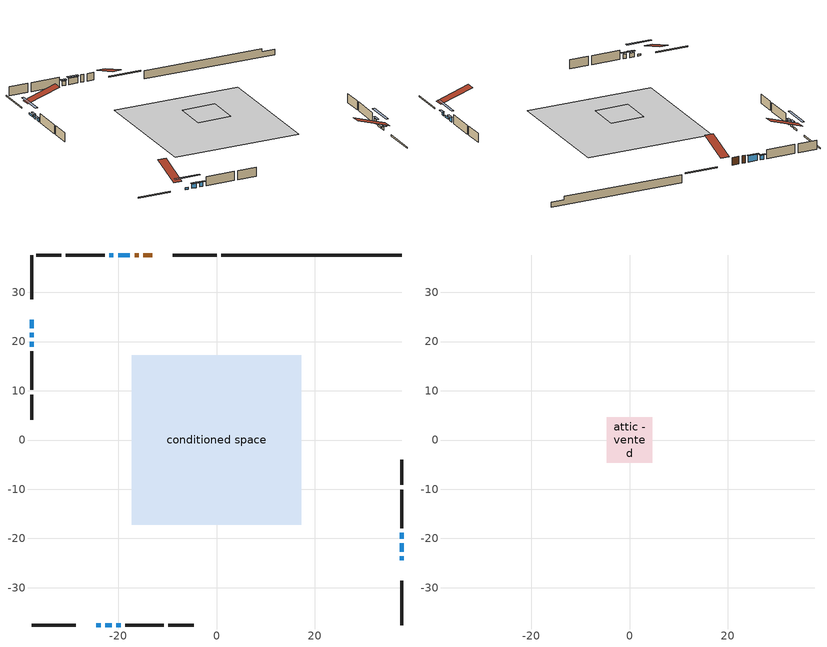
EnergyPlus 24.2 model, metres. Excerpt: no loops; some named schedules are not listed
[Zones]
conditioned space
 floor adiabatic (AdiabaticFloorConstruction): -17.25,-17.25 -17.25,17.25 17.25,17.25 17.25,-17.25 z1.68
 floor foundation (Slab1 construction): -5.67,-3.47 -5.67,3.47 5.67,3.47 5.67,-3.47 z-0.61
 wall outside (RimJoist1 construction): 0.09,37.59 -8.88,37.59 / -37.59,-37.59 -28.63,-37.59 / -37.59,37.59 -37.59,28.63 / 37.59,-37.59 37.59,-28.63 z1.68:1.98
 wall outside (AdiabaticWallConstruction 1): -13.09,37.59 -14.91,37.59 / -15.84,37.59 -16.66,37.59 z1.68:3.71
 wall outside (AdiabaticWallConstruction): 37.59,-24.42 37.59,-23.65 / -37.59,19.94 -37.59,18.95 z1.68:2.54; 37.59,-22.72 37.59,-20.99 / -37.59,24.42 -37.59,22.69 / -24.42,-37.59 -23.55,-37.59 z1.68:2.14; 37.59,-20.07 37.59,-18.85 / -20.93,37.59 -21.82,37.59 / -37.59,21.76 -37.59,20.87 z1.68:2.85; -17.59,37.59 -20,37.59 z1.68:3.33; -22.62,-37.59 -21.3,-37.59 / -20.37,-37.59 -19.46,-37.59 z1.68:2.88
 wall outside (Wall1 construction): -22.75,37.59 -30.6,37.59 / -18.53,-37.59 -10.68,-37.59 / -37.59,18.02 -37.59,10.17 / 37.59,-17.92 37.59,-10.07 z1.68:4.12
 wall outside (Wall2 construction): -31.53,37.59 -36.66,37.59 / -9.75,-37.59 -4.62,-37.59 / -37.59,9.24 -37.59,4.11 / 37.59,-9.14 37.59,-4.01 z1.68:4.12
 wall foundation (FoundationWall1 construction): 1.02,37.59,-0.61 1.02,37.59,1.68 33.93,37.59,1.68 33.93,37.59,0.79 37.59,37.59,0.79 37.59,37.59,-0.61
 window (WindowConstruction): 37.59,-24.41 37.59,-23.65 z1.68:2.54
 window (WindowConstruction 9): 37.59,-22.72 37.59,-21 z1.68:2.14
 window (WindowConstruction 10): -37.59,24.41 -37.59,22.69 z1.68:2.14
 window (WindowConstruction 1): 37.59,-20.07 37.59,-18.85 z1.68:2.85
 window (WindowConstruction 2): -17.59,37.59 -20,37.59 z1.68:3.33
 window (WindowConstruction 3): -20.93,37.59 -21.82,37.59 z1.68:2.85
 window (WindowConstruction 4): -24.41,-37.59 -23.55,-37.59 z1.68:2.14
 window (WindowConstruction 5): -22.62,-37.59 -21.3,-37.59 z1.68:2.87
 window (WindowConstruction 6): -20.37,-37.59 -19.46,-37.59 z1.68:2.87
 window (WindowConstruction 7): -37.59,21.76 -37.59,20.87 z1.68:2.85
 window (WindowConstruction 8): -37.59,19.94 -37.59,18.95 z1.68:2.54
 door (Door): -13.09,37.59 -14.91,37.59 z1.68:3.71
 door (Door 1): -15.84,37.59 -16.66,37.59 z1.68:3.71
 ceiling adiabatic (AdiabaticFloorConstruction): 17.25,-17.25 17.25,17.25 -17.25,17.25 -17.25,-17.25 z1.68
attic - vented
 floor to conditioned space (Floor1 construction Reversed): -4.59,-4.59 -4.59,4.59 4.59,4.59 4.59,-4.59 z4.12
 roof outside (Roof1 construction): -12.16,37.59,4.12 -12.16,28.65,7.1 -9.8,28.65,7.1 -9.8,37.59,4.12; -25.34,-37.59,4.12 -25.34,-28.65,7.1 -27.7,-28.65,7.1 -27.7,-37.59,4.12; -37.59,25.34,4.12 -28.65,25.34,7.1 -28.65,27.7,7.1 -37.59,27.7,4.12; 37.59,-25.34,4.12 28.65,-25.34,7.1 28.65,-27.7,7.1 37.59,-27.7,4.12
shading: 37.59,-23.35 37.59,-24.71 38.2,-24.71 38.2,-23.35 z2.84; 37.59,-17.94 37.59,-25.77 38.2,-25.77 38.2,-17.94 z5.19; -37.59,19.64 -37.59,27.47 -38.2,27.47 -38.2,19.64 z5.19; 37.59,-18.55 37.59,-20.37 38.2,-20.37 38.2,-18.55 z3.15; -20.3,37.59 -17.29,37.59 -17.29,38.2 -20.3,38.2 z3.63; -22.12,37.59 -20.63,37.59 -20.63,38.2 -22.12,38.2 z3.15; -20.5,-37.59 -27.47,-37.59 -27.47,-38.2 -20.5,-38.2 z5.19; -21,-37.59 -22.92,-37.59 -22.92,-38.2 -21,-38.2 z3.17; -19.16,-37.59 -20.67,-37.59 -20.67,-38.2 -19.16,-38.2 z3.17; -37.59,20.57 -37.59,22.06 -38.2,22.06 -38.2,20.57 z3.15; -37.59,18.65 -37.59,20.24 -38.2,20.24 -38.2,18.65 z2.84
[Building]
Building 1: Terrain=Suburbs
[Site:Location]
Vancouver Intl AP_BC: Latitude {deg}=49.19; Longitude {deg}=-123.18; Time Zone {hr}=-8; Elevation {m}=4; Keep Site Location Information=Yes
[Site:GroundTemperature:Shallow]
8.06451, 6.96315, 6.87495, 7.3976, 9.49575, 11.5841, 13.3946, 14.5416, 14.639, 13.7062, 11.9418, 9.91751
[Site:WaterMainsTemperature]
Calculation Method=Schedule; Temperature Schedule=mains temperature schedule
[Material] Roughness=Rough; Thermal Absorptance=0.9
Name | Thickness {m} | Conductivity {W/m-K} | Density {kg/m3} | Specific Heat {J/kg-K} | Solar Absorptance | Visible Absorptance
asphalt or fiberglass shingles | 0.00635 | 0.162714 | 1121.4 | 1465.45 | 0.4 | 0.4
ceiling stud and cavity | 0.1397 | 0.117363 | 65.682 | 1177.47 | 0.7 | 0.7
concrete 4.0 in. | 0.1016 | 1.803125 | 2242.8 | 837.4 | 0.7 | 0.7
concrete 8.0 in. | 0.2032 | 1.803125 | 2242.8 | 837.4 | 0.7 | 0.7
door material | 0.04445 | 0.20624 | 512.64 | 1214.23 | 0.7 | 0.7
door material 1 | 0.04445 | 0.188738 | 512.64 | 1214.23 | 0.7 | 0.7
floor covering | 0.0127 | 0.0433444 | 54.468 | 1339.84 | 0.6 | 0.6
floor rigid ins; wall rigid ins | 0.512978 | 0.029427 | 32.04 | 1214.23 | 0.7 | 0.7
floor stud and cavity | 0.1397 | 1.75129 | 37.0049 | 1207.88 | 0.7 | 0.7
furniture material conditioned space 1 | 0.1524 | 0.115458 | 640.8 | 1214.23 | 0.6 | 0.6
gypsum board | 0.0127 | 0.160291 | 801 | 837.4 | 0.6 | 0.6
osb sheathing 0.5 in. | 0.0127 | 0.115458 | 512.64 | 1214.23 | 0.7 | 0.7
osb sheathing 0.75 in. | 0.01905 | 0.115458 | 512.64 | 1214.23 | 0.7 | 0.7
osb sheathing 2.0 in. | 0.0508 | 0.115458 | 512.64 | 1214.23 | 0.7 | 0.7
rim joist stud and cavity | 0.0508 | 0.0495211 | 125.044 | 1163.47 | 0.6 | 0.6
wall stud and cavity | 0.1397 | 0.116675 | 139.0536 | 1170.24 | 0.7 | 0.7
wall stud and cavity 1 | 0.1397 | 0.10763 | 139.0536 | 1170.24 | 0.7 | 0.7
wall stud and cavity 2 | 0.0889 | 0.380278 | 52.3479 | 1209.89 | 0.7 | 0.7
wall stud and cavity 3 | 0.0889 | 0.391764 | 83.0341 | 1211.67 | 0.7 | 0.7
wood siding | 0.0254 | 0.102417 | 544.68 | 1172.36 | 0.4 | 0.4
wood siding 1; wood siding 2; wood siding 3 | 0.0254 | 0.102417 | 544.68 | 1172.36 | 0.7 | 0.7
[WindowMaterial:SimpleGlazingSystem]
Name | U-Factor {W/m2-K} | Solar Heat Gain Coefficient
WindowMaterial | 5.17606 | 0.63
WindowMaterial 1 | 4.474264 | 0.67
WindowMaterial 2 | 2.921331 | 0.64
WindowMaterial 3 | 5.05285 | 0.6
WindowMaterial 4 | 5.76658 | 0.59
WindowMaterial 5 | 4.38569 | 0.67
WindowMaterial 6 | 4.66391 | 0.66
WindowMaterial 7 | 3.01842 | 0.51
WindowMaterial 8 | 4.64858 | 0.51
[Construction]
AdiabaticFloorConstruction: floor stud and cavity, floor rigid ins, osb sheathing 0.75 in., floor covering
AdiabaticWallConstruction: wood siding 2, wall rigid ins, wall stud and cavity 2, gypsum board
AdiabaticWallConstruction 1: wood siding 3, wall rigid ins, wall stud and cavity 2, gypsum board
Door: door material
Door 1: door material 1
Floor1 construction Reversed: gypsum board, ceiling stud and cavity
FoundationWall1 construction: concrete 8.0 in.
furniture construction conditioned space 1: furniture material conditioned space 1
PartitionWallConstruction: gypsum board, wall stud and cavity 3, gypsum board
RimJoist1 construction: wood siding 1, osb sheathing 2.0 in., rim joist stud and cavity
Roof1 construction: asphalt or fiberglass shingles
Slab1 construction: concrete 4.0 in.
Wall1 construction: wood siding, osb sheathing 0.5 in., wall stud and cavity, gypsum board
Wall2 construction: wood siding, osb sheathing 0.5 in., wall stud and cavity 1, gypsum board
WindowConstruction: WindowMaterial
WindowConstruction 1: WindowMaterial 1
WindowConstruction 10; WindowConstruction 9: WindowMaterial 8
WindowConstruction 2: WindowMaterial 2
WindowConstruction 3; WindowConstruction 7: WindowMaterial 3
WindowConstruction 4: WindowMaterial 4
WindowConstruction 5: WindowMaterial 5
WindowConstruction 6: WindowMaterial 6
WindowConstruction 8: WindowMaterial 7
[Zone] Multiplier=1; Part of Total Floor Area=Yes
Name | Volume {m3}
attic - vented | 40.837
conditioned space | 229.8
[Space]
Name | Zone | Volume {m3}
attic - vented 1 | attic - vented | 40.837
conditioned space 1 | conditioned space | 229.8
[ZoneInfiltration:EffectiveLeakageArea]
infil attic - vented 1: Zone or Space=attic - vented 1; Schedule=Always On Discrete; Effective Air Leakage Area {cm2}=3490.76; Stack Coefficient=0.000207363; Wind Coefficient=9.72939e-06
[ZoneMixing]
whole house fan mix: Zone or Space=attic - vented; Schedule=Always On Continuous; Design Flow Rate Calculation Method=Flow/Zone; Design Flow Rate {m3/s}=0; Source Zone or Space=conditioned space
[SurfaceProperty:ExposedFoundationPerimeter]
Slab1: Exposed Perimeter Calculation Method=TotalExposedPerimeter; Total Exposed Perimeter {m}=36.576
[InternalMass] Zone or ZoneList=conditioned space; Space or SpaceList=conditioned space 1
Name | Construction | Surface Area {m2}
furniture mass conditioned space 1 | furniture construction conditioned space 1 | 507.84
partition wall mass | PartitionWallConstruction | 1269.6
[Lights]
interior lighting: Zone or ZoneList or Space or SpaceList=conditioned space 1; Schedule=interior lighting schedule; Design Level Calculation Method=LightingLevel; Lighting Level {W}=343.2; Return Air Fraction=0; Fraction Radiant=0.6; Fraction Visible=0.2; Fraction Replaceable=1
[People]
occupants: Zone or ZoneList or Space or SpaceList=conditioned space 1; Number of People Schedule=occupants schedule; Number of People Calculation Method=People; Number of People=3; Fraction Radiant=0.314171; Sensible Heat Fraction=0.56303; Activity Level Schedule=occupants activity schedule; Carbon Dioxide Generation Rate {m3/s-W}=0; Enable ASHRAE 55 Comfort Warnings=No; Mean Radiant Temperature Calculation Type=EnclosureAveraged
[ElectricEquipment] Zone or ZoneList or Space or SpaceList=conditioned space 1; Design Level Calculation Method=EquipmentLevel
Name | Schedule | Design Level {W} | Fraction Latent | Fraction Radiant | Fraction Lost
clothes dryer | clothes dryer schedule | 140.772 | 0.015 | 0.081 | 0.85
clothes washer | clothes washer schedule | 32.1985 | 0.03 | 0.162 | 0.7
cooking range | cooking range schedule | 215.147 | 0.08 | 0.432 | 0.2
dishwasher | dishwasher schedule | 66.8632 | 0.3 | 0.18 | 0.4
fridge | fridge schedule | 72.9452 | 0 | 0.6 | 0
mech vent bath fan 0 | mech vent bath fan 0 schedule | 25.1 | 0 | 0 | 1
mech vent bath fan 1 | mech vent bath fan 1 schedule | 25.1 | 0 | 0 | 1
mech vent house fan | mech vent house fan schedule | 0 | 0 | 0 | 1
mech vent house fan cfis | mech vent house fan cfis schedule | 0 | 0 | 0 | 0
mech vent range fan 0 | mech vent range fan 0 schedule | 57 | 0 | 0 | 1
misc plug loads | misc plug loads schedule | 494.7 | 0.045 | 0.513 | 0.1
whole house fan | Always On Discrete | 0 | 0 | 0 | 1
[OtherEquipment] Zone or ZoneList or Space or SpaceList=conditioned space 1; Design Level Calculation Method=EquipmentLevel
Name | Fuel Type | Schedule | Design Level {W} | Fraction Latent | Fraction Radiant | Fraction Lost
clothes dryer 1 | Electricity | clothes dryer schedule | 0 | 0.015 | 0.081 | 0.85
cooking range 1 | Electricity | cooking range schedule | 0 | 0.08 | 0.432 | 0.2
general water use latent | None | general water use schedule | 62.594 | 1 | 0 | 0
general water use sensible | None | general water use schedule | -61.6891 | 0 | 0.6 | 0
mech vent house fan latent load | None | Always On Discrete | 0 | 1 | 0 | 0
mech vent house fan sensible load | None | Always On Discrete | 0 | 0 | 0 | 0
water heater energy adjustment1 | NaturalGas | Always On Discrete | 0.01 | 0 | 0 | 1
[ZoneInfiltration:DesignFlowRate] Zone or ZoneList or Space or SpaceList=conditioned space 1; Schedule=Always On Discrete; Design Flow Rate Calculation Method=Flow/Zone; Design Flow Rate {m3/s}=0
infil flow; natural vent flow; whole house fan flow
[AvailabilityManager:Scheduled]
furnace airloop Availability Manager: Schedule=Always On Discrete
[Foundation:Kiva]
Foundation Kiva 1: Initial Indoor Air Temperature {C}=18; Wall Height Above Grade {m}=1.68; Wall Depth Below Slab {m}=0.2032
[Foundation:Kiva:Settings]
Soil Conductivity {W/m-K}=0.849921; Soil Density {kg/m3}=1842.3; Soil Specific Heat {J/kg-K}=418.7; Ground Solar Absorptivity=0.9; Ground Thermal Absorptivity=0.9; Ground Surface Roughness {m}=0.03; Far-Field Width {m}=40; Deep-Ground Boundary Condition=ZeroFlux; Deep-Ground Depth {m}=40; Minimum Cell Dimension {m}=0.2; Maximum Cell Growth Coefficient=3; Simulation Timestep=Timestep
[Exterior:Lights]
exterior lighting: Schedule=exterior lighting schedule; Design Level {W}=75.6
[EnergyManagementSystem:GlobalVariable]
furnace_airloop_Fan_RTF
infil_program_Qfan
infil_program_Qinf
natural_vent_program_Qnv
natural_vent_program_Qwhf
[EnergyManagementSystem:Sensor]
Name | Output:Variable or Output:Meter Index Key | Output:Variable or Output:Meter
airflow_gain | infil flow | Infiltration Sensible Heat Gain Energy
airflow_gain_1 | natural vent flow | Infiltration Sensible Heat Gain Energy
airflow_gain_2 | whole house fan flow | Infiltration Sensible Heat Gain Energy
airflow_loss | infil flow | Infiltration Sensible Heat Loss Energy
airflow_loss_1 | natural vent flow | Infiltration Sensible Heat Loss Energy
airflow_loss_2 | whole house fan flow | Infiltration Sensible Heat Loss Energy
clg_load_cond |  | Cooling:EnergyTransfer:Zone:CONDITIONED SPACE
clg_sp_s; clg_sp_s_1 | cooling setpoint | Schedule Value
clothes_dryer_exhaust_0_sch_s | clothes dryer exhaust 0 schedule | Schedule Value
cool_season | cooling season schedule | Schedule Value
htg_load_cond |  | Heating:EnergyTransfer:Zone:CONDITIONED SPACE
htg_sp_s; htg_sp_s_1 | heating setpoint | Schedule Value
ig_ee_conv | clothes dryer | Electric Equipment Convective Heating Energy
ig_ee_conv_2 | cooking range | Electric Equipment Convective Heating Energy
ig_ee_conv_4 | fridge | Electric Equipment Convective Heating Energy
ig_ee_conv_5 | misc plug loads | Electric Equipment Convective Heating Energy
ig_ee_conv_6 | whole house fan | Electric Equipment Convective Heating Energy
ig_ee_rad | clothes dryer | Electric Equipment Radiant Heating Energy
ig_ee_rad_2 | cooking range | Electric Equipment Radiant Heating Energy
ig_ee_rad_4 | fridge | Electric Equipment Radiant Heating Energy
ig_ee_rad_5 | misc plug loads | Electric Equipment Radiant Heating Energy
ig_ee_rad_6 | whole house fan | Electric Equipment Radiant Heating Energy
ig_lgt_conv | interior lighting | Lights Convective Heating Energy
ig_lgt_rad | interior lighting | Lights Radiant Heating Energy
ig_lgt_vis | interior lighting | Lights Visible Radiation Heating Energy
ig_oe_conv | clothes dryer 1 | Other Equipment Convective Heating Energy
ig_oe_conv_1 | cooking range 1 | Other Equipment Convective Heating Energy
ig_oe_conv_2 | general water use latent | Other Equipment Convective Heating Energy
ig_oe_conv_3 | general water use sensible | Other Equipment Convective Heating Energy
ig_oe_conv_4 | water heater energy adjustment1 | Other Equipment Convective Heating Energy
ig_oe_rad | clothes dryer 1 | Other Equipment Radiant Heating Energy
ig_oe_rad_1 | cooking range 1 | Other Equipment Radiant Heating Energy
ig_oe_rad_2 | general water use latent | Other Equipment Radiant Heating Energy
ig_oe_rad_3 | general water use sensible | Other Equipment Radiant Heating Energy
ig_oe_rad_4 | water heater energy adjustment1 | Other Equipment Radiant Heating Energy
ig_ppl_conv | occupants | People Convective Heating Energy
ig_ppl_rad | occupants | People Radiant Heating Energy
im_conv | furniture mass conditioned space 1 | Surface Inside Face Convection Heat Gain Energy
im_conv_1 | partition wall mass | Surface Inside Face Convection Heat Gain Energy
im_ig | furniture mass conditioned space 1 | Surface Inside Face Internal Gains Radiation Heat Gain Energy
im_ig_1 | partition wall mass | Surface Inside Face Internal Gains Radiation Heat Gain Energy
im_lgt | furniture mass conditioned space 1 | Surface Inside Face Lights Radiation Heat Gain Energy
im_lgt_1 | partition wall mass | Surface Inside Face Lights Radiation Heat Gain Energy
im_sol | furniture mass conditioned space 1 | Surface Inside Face Solar Radiation Heat Gain Energy
im_sol_1 | partition wall mass | Surface Inside Face Solar Radiation Heat Gain Energy
im_surf | furniture mass conditioned space 1 | Surface Inside Face Net Surface Thermal Radiation Heat Gain Energy
im_surf_1 | partition wall mass | Surface Inside Face Net Surface Thermal Radiation Heat Gain Energy
mech_vent_bath_fan_0_sch_s | mech vent bath fan 0 schedule | Schedule Value
mech_vent_bath_fan_1_sch_s | mech vent bath fan 1 schedule | Schedule Value
mech_vent_range_fan_0_sch_s | mech vent range fan 0 schedule | Schedule Value
mv_conv | mech vent bath fan 0 | Electric Equipment Convective Heating Energy
mv_conv_1 | mech vent bath fan 1 | Electric Equipment Convective Heating Energy
mv_conv_2 | mech vent house fan | Electric Equipment Convective Heating Energy
mv_conv_3 | mech vent house fan cfis | Electric Equipment Convective Heating Energy
mv_conv_4 | mech vent range fan 0 | Electric Equipment Convective Heating Energy
mv_conv_5 | mech vent house fan latent load | Other Equipment Convective Heating Energy
mv_conv_6 | mech vent house fan sensible load | Other Equipment Convective Heating Energy
mv_rad | mech vent bath fan 0 | Electric Equipment Radiant Heating Energy
mv_rad_1 | mech vent bath fan 1 | Electric Equipment Radiant Heating Energy
mv_rad_2 | mech vent house fan | Electric Equipment Radiant Heating Energy
mv_rad_3 | mech vent house fan cfis | Electric Equipment Radiant Heating Energy
mv_rad_4 | mech vent range fan 0 | Electric Equipment Radiant Heating Energy
mv_rad_5 | mech vent house fan latent load | Other Equipment Radiant Heating Energy
mv_rad_6 | mech vent house fan sensible load | Other Equipment Radiant Heating Energy
natural_vent_s | natural vent schedule | Schedule Value
out_pb_s |  | Site Outdoor Air Barometric Pressure
out_wt_s |  | Site Outdoor Air Humidity Ratio
site_vw_s |  | Site Wind Speed
ss_back_out | Window1 | Surface Window Shortwave from Zone Back Out Window Heat Transfer Rate
ss_back_out_1 | Window10 | Surface Window Shortwave from Zone Back Out Window Heat Transfer Rate
ss_back_out_10 | Window9 | Surface Window Shortwave from Zone Back Out Window Heat Transfer Rate
ss_back_out_2 | Window12 | Surface Window Shortwave from Zone Back Out Window Heat Transfer Rate
ss_back_out_3 | Window2 | Surface Window Shortwave from Zone Back Out Window Heat Transfer Rate
ss_back_out_4 | Window3 | Surface Window Shortwave from Zone Back Out Window Heat Transfer Rate
ss_back_out_5 | Window4 | Surface Window Shortwave from Zone Back Out Window Heat Transfer Rate
ss_back_out_6 | Window5 | Surface Window Shortwave from Zone Back Out Window Heat Transfer Rate
ss_back_out_7 | Window6 | Surface Window Shortwave from Zone Back Out Window Heat Transfer Rate
ss_back_out_8 | Window7 | Surface Window Shortwave from Zone Back Out Window Heat Transfer Rate
ss_back_out_9 | Window8 | Surface Window Shortwave from Zone Back Out Window Heat Transfer Rate
ss_conv | Door1 | Surface Inside Face Convection Heat Gain Energy
ss_conv_1 | Door3 | Surface Inside Face Convection Heat Gain Energy
ss_conv_10 | Window7 | Surface Inside Face Convection Heat Gain Energy
ss_conv_11 | Window8 | Surface Inside Face Convection Heat Gain Energy
ss_conv_12 | Window9 | Surface Inside Face Convection Heat Gain Energy
ss_conv_2 | Window1 | Surface Inside Face Convection Heat Gain Energy
ss_conv_3 | Window10 | Surface Inside Face Convection Heat Gain Energy
ss_conv_4 | Window12 | Surface Inside Face Convection Heat Gain Energy
ss_conv_5 | Window2 | Surface Inside Face Convection Heat Gain Energy
ss_conv_6 | Window3 | Surface Inside Face Convection Heat Gain Energy
ss_conv_7 | Window4 | Surface Inside Face Convection Heat Gain Energy
ss_conv_8 | Window5 | Surface Inside Face Convection Heat Gain Energy
ss_conv_9 | Window6 | Surface Inside Face Convection Heat Gain Energy
ss_ig | Door1 | Surface Inside Face Internal Gains Radiation Heat Gain Energy
ss_ig_1 | Door3 | Surface Inside Face Internal Gains Radiation Heat Gain Energy
ss_ig_10 | Window7 | Surface Inside Face Internal Gains Radiation Heat Gain Energy
ss_ig_11 | Window8 | Surface Inside Face Internal Gains Radiation Heat Gain Energy
ss_ig_12 | Window9 | Surface Inside Face Internal Gains Radiation Heat Gain Energy
ss_ig_2 | Window1 | Surface Inside Face Internal Gains Radiation Heat Gain Energy
ss_ig_3 | Window10 | Surface Inside Face Internal Gains Radiation Heat Gain Energy
ss_ig_4 | Window12 | Surface Inside Face Internal Gains Radiation Heat Gain Energy
ss_ig_5 | Window2 | Surface Inside Face Internal Gains Radiation Heat Gain Energy
ss_ig_6 | Window3 | Surface Inside Face Internal Gains Radiation Heat Gain Energy
ss_ig_7 | Window4 | Surface Inside Face Internal Gains Radiation Heat Gain Energy
ss_ig_8 | Window5 | Surface Inside Face Internal Gains Radiation Heat Gain Energy
ss_ig_9 | Window6 | Surface Inside Face Internal Gains Radiation Heat Gain Energy
ss_lgt | Door1 | Surface Inside Face Lights Radiation Heat Gain Energy
ss_lgt_1 | Door3 | Surface Inside Face Lights Radiation Heat Gain Energy
ss_sol | Door1 | Surface Inside Face Solar Radiation Heat Gain Energy
ss_sol_1 | Door3 | Surface Inside Face Solar Radiation Heat Gain Energy
ss_surf | Door1 | Surface Inside Face Net Surface Thermal Radiation Heat Gain Energy
ss_surf_1 | Door3 | Surface Inside Face Net Surface Thermal Radiation Heat Gain Energy
ss_surf_10 | Window7 | Surface Inside Face Net Surface Thermal Radiation Heat Gain Energy
ss_surf_11 | Window8 | Surface Inside Face Net Surface Thermal Radiation Heat Gain Energy
ss_surf_12 | Window9 | Surface Inside Face Net Surface Thermal Radiation Heat Gain Energy
ss_surf_2 | Window1 | Surface Inside Face Net Surface Thermal Radiation Heat Gain Energy
ss_surf_3 | Window10 | Surface Inside Face Net Surface Thermal Radiation Heat Gain Energy
ss_surf_4 | Window12 | Surface Inside Face Net Surface Thermal Radiation Heat Gain Energy
ss_surf_5 | Window2 | Surface Inside Face Net Surface Thermal Radiation Heat Gain Energy
ss_surf_6 | Window3 | Surface Inside Face Net Surface Thermal Radiation Heat Gain Energy
ss_surf_7 | Window4 | Surface Inside Face Net Surface Thermal Radiation Heat Gain Energy
ss_surf_8 | Window5 | Surface Inside Face Net Surface Thermal Radiation Heat Gain Energy
ss_surf_9 | Window6 | Surface Inside Face Net Surface Thermal Radiation Heat Gain Energy
ss_trans_in | Window1 | Surface Window Transmitted Solar Radiation Rate
ss_trans_in_1 | Window10 | Surface Window Transmitted Solar Radiation Rate
ss_trans_in_10 | Window9 | Surface Window Transmitted Solar Radiation Rate
ss_trans_in_2 | Window12 | Surface Window Transmitted Solar Radiation Rate
ss_trans_in_3 | Window2 | Surface Window Transmitted Solar Radiation Rate
ss_trans_in_4 | Window3 | Surface Window Transmitted Solar Radiation Rate
ss_trans_in_5 | Window4 | Surface Window Transmitted Solar Radiation Rate
ss_trans_in_6 | Window5 | Surface Window Transmitted Solar Radiation Rate
ss_trans_in_7 | Window6 | Surface Window Transmitted Solar Radiation Rate
ss_trans_in_8 | Window7 | Surface Window Transmitted Solar Radiation Rate
ss_trans_in_9 | Window8 | Surface Window Transmitted Solar Radiation Rate
ss_trans_out | Window1 | Surface Inside Face Initial Transmitted Diffuse Transmitted Out Window Solar Radiation Rate
ss_trans_out_1 | Window10 | Surface Inside Face Initial Transmitted Diffuse Transmitted Out Window Solar Radiation Rate
ss_trans_out_10 | Window9 | Surface Inside Face Initial Transmitted Diffuse Transmitted Out Window Solar Radiation Rate
ss_trans_out_2 | Window12 | Surface Inside Face Initial Transmitted Diffuse Transmitted Out Window Solar Radiation Rate
ss_trans_out_3 | Window2 | Surface Inside Face Initial Transmitted Diffuse Transmitted Out Window Solar Radiation Rate
ss_trans_out_4 | Window3 | Surface Inside Face Initial Transmitted Diffuse Transmitted Out Window Solar Radiation Rate
ss_trans_out_5 | Window4 | Surface Inside Face Initial Transmitted Diffuse Transmitted Out Window Solar Radiation Rate
ss_trans_out_6 | Window5 | Surface Inside Face Initial Transmitted Diffuse Transmitted Out Window Solar Radiation Rate
ss_trans_out_7 | Window6 | Surface Inside Face Initial Transmitted Diffuse Transmitted Out Window Solar Radiation Rate
ss_trans_out_8 | Window7 | Surface Inside Face Initial Transmitted Diffuse Transmitted Out Window Solar Radiation Rate
ss_trans_out_9 | Window8 | Surface Inside Face Initial Transmitted Diffuse Transmitted Out Window Solar Radiation Rate
s_conv | Floor1 | Surface Inside Face Convection Heat Gain Energy
s_conv_1 | FoundationWall1 | Surface Inside Face Convection Heat Gain Energy
s_conv_10 | Wall1:180 | Surface Inside Face Convection Heat Gain Energy
s_conv_11 | Wall1:270 | Surface Inside Face Convection Heat Gain Energy
s_conv_12 | Wall1:90 | Surface Inside Face Convection Heat Gain Energy
s_conv_13 | Wall2:0 | Surface Inside Face Convection Heat Gain Energy
s_conv_14 | Wall2:180 | Surface Inside Face Convection Heat Gain Energy
s_conv_15 | Wall2:270 | Surface Inside Face Convection Heat Gain Energy
s_conv_16 | Wall2:90 | Surface Inside Face Convection Heat Gain Energy
s_conv_2 | inferred conditioned ceiling | Surface Inside Face Convection Heat Gain Energy
s_conv_3 | inferred conditioned floor | Surface Inside Face Convection Heat Gain Energy
s_conv_4 | RimJoist1:0 | Surface Inside Face Convection Heat Gain Energy
s_conv_5 | RimJoist1:180 | Surface Inside Face Convection Heat Gain Energy
s_conv_6 | RimJoist1:270 | Surface Inside Face Convection Heat Gain Energy
s_conv_7 | RimJoist1:90 | Surface Inside Face Convection Heat Gain Energy
s_conv_8 | Slab1 | Surface Inside Face Convection Heat Gain Energy
s_conv_9 | Wall1:0 | Surface Inside Face Convection Heat Gain Energy
